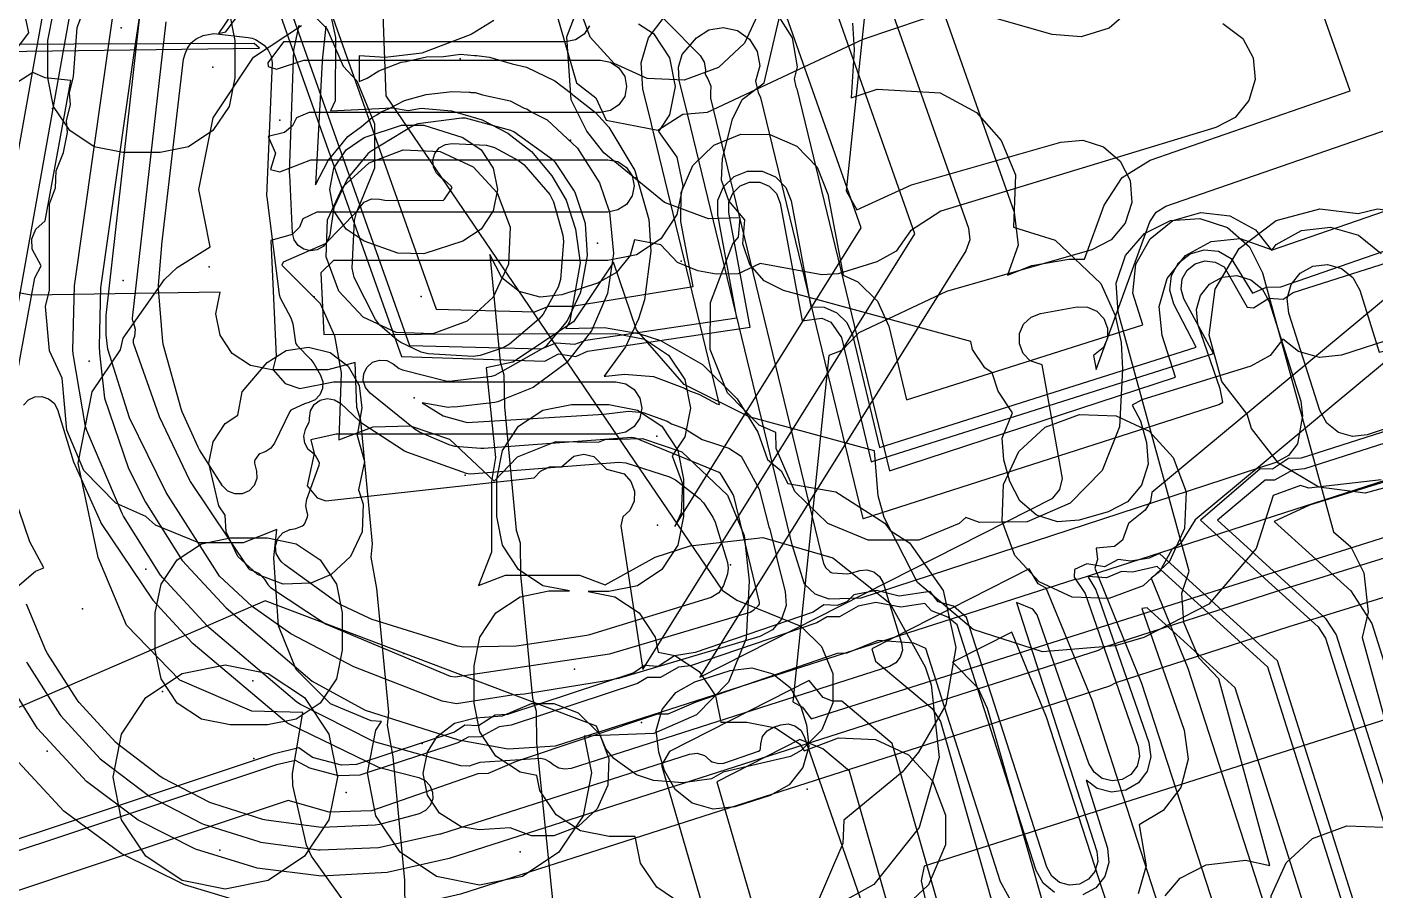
# Model space of a CAD drawing. Header units: metres. Extents: x 3158 to 3711, y 9867 to 11440.
# Drawn here: x 3264.88 to 3300.95, y 10151.69 to 10174.77 of the extents above; entities that cross this region are included whole.
import ezdxf

# ---------------------------------------------------------------- set-up
doc = ezdxf.new("R2010")
doc.units = ezdxf.units.M
for name, color, linetype in [('AI_GREENING_EXCLUSIONS', 1, 'Continuous'), ('AI_GREENING_LAWN', 82, 'Continuous'), ('AI_GREENING_REJECTED', 6, 'Continuous')]:
    doc.layers.add(name, color=color, linetype=linetype)

msp = doc.modelspace()

# ---------------------------------------------------------------- linework, layer by layer
at = {"layer": 'AI_GREENING_EXCLUSIONS'}
for points in [[(3302.991, 10160.077), (3298.639, 10158.735), (3294.008, 10157.238), (3293.84, 10157.145), (3276.48, 10151.582), (3274.729, 10151.181), (3272.797, 10151.068), (3270.903, 10151.29), (3269.089, 10151.831), (3267.396, 10152.673), (3265.864, 10153.8), (3264.315, 10155.478), (3263.287, 10157.147), (3262.616, 10158.82), (3262.23, 10160.571), (3262.129, 10162.034), (3262.295, 10163.994), (3267.082, 10190.755), (3267.713, 10195.067), (3268.015, 10196.834), (3268.123, 10197.539), (3268.373, 10200.876), (3269.659, 10229.756)], [(3302.687, 10161.029), (3298.334, 10159.688), (3293.703, 10158.191), (3293.535, 10158.098), (3276.175, 10152.535), (3274.51, 10152.157), (3272.755, 10152.067), (3271.035, 10152.281), (3269.39, 10152.784), (3267.855, 10153.561), (3266.469, 10154.596), (3265.159, 10156.016), (3264.209, 10157.532), (3263.59, 10159.05), (3263.228, 10160.639), (3263.127, 10162.103), (3263.28, 10163.818), (3268.069, 10190.595), (3268.703, 10194.923), (3269.008, 10196.71), (3269.115, 10197.41), (3269.372, 10200.823), (3270.657, 10229.693)], [(3273.472, 10200.401), (3274.479, 10172.929), (3283.477, 10159.708), (3283.866, 10159.446), (3285.581, 10158.752), (3286.135, 10158.202), (3286.436, 10157.482), (3286.439, 10156.702), (3286.143, 10155.98), (3285.594, 10155.426), (3285.308, 10155.266), (3283.508, 10154.848), (3283.195, 10154.665), (3282.421, 10154.56), (3281.643, 10154.625), (3281.183, 10154.774), (3280.579, 10155.208), (3280.367, 10155.471), (3280.113, 10156.079), (3271.252, 10159.428), (3246.652, 10148.795)], [(3273.472, 10200.401), (3274.479, 10172.929), (3283.477, 10159.708), (3283.866, 10159.446), (3285.581, 10158.752), (3286.135, 10158.202), (3286.436, 10157.482), (3286.439, 10156.702), (3286.143, 10155.98), (3285.594, 10155.426), (3285.308, 10155.266), (3283.508, 10154.848), (3283.195, 10154.665), (3282.421, 10154.56), (3281.643, 10154.625), (3281.183, 10154.774), (3280.579, 10155.208), (3280.367, 10155.471), (3280.113, 10156.079), (3271.252, 10159.428), (3246.652, 10148.795)], [(3271.1, 10197.152), (3270.797, 10194.676), (3270.044, 10190.274), (3268.465, 10179.173), (3268.31, 10177.897), (3267.748, 10174.138), (3266.846, 10167.794), (3266.809, 10166.234), (3266.816, 10166.046), (3266.95, 10164.843), (3267.592, 10162.968), (3268.048, 10162.066), (3269.033, 10160.506), (3270.206, 10159.235), (3272.505, 10157.279), (3273.93, 10156.5), (3276.424, 10155.708), (3277.748, 10155.469), (3279.015, 10155.545), (3292.924, 10160.002), (3293.03, 10160.014), (3302.077, 10162.934)], [(3269.328, 10181.667), (3274.896, 10165.957), (3278.731, 10165.835), (3279.098, 10166.034), (3279.564, 10165.959), (3279.876, 10166.101), (3284.224, 10166.748), (3283.653, 10169.809), (3283.657, 10170.082), (3283.764, 10170.333), (3283.96, 10170.524), (3284.213, 10170.625), (3284.486, 10170.622), (3284.737, 10170.514), (3284.928, 10170.319), (3285.03, 10170.065), (3285.617, 10166.912), (3286.144, 10166.986), (3286.381, 10166.883), (3286.67, 10166.467), (3287.468, 10163.146), (3296.626, 10166.04), (3295.832, 10167.5), (3295.757, 10167.763), (3295.787, 10168.034), (3295.92, 10168.273), (3296.133, 10168.443), (3296.396, 10168.519), (3296.667, 10168.488), (3296.906, 10168.356), (3297.522, 10167.278), (3297.691, 10167.263), (3298.102, 10167.522), (3298.488, 10167.493), (3298.757, 10167.669), (3302.657, 10168.913)], [(3269.637, 10181.691), (3275.11, 10166.251), (3278.642, 10166.162), (3279.039, 10166.328), (3279.534, 10166.291), (3279.831, 10166.397), (3283.872, 10166.999), (3283.358, 10169.754), (3283.363, 10170.144), (3283.517, 10170.502), (3283.796, 10170.775), (3284.158, 10170.92), (3284.548, 10170.915), (3284.907, 10170.762), (3285.18, 10170.482), (3285.325, 10170.12), (3285.852, 10167.292), (3286.21, 10167.278), (3286.548, 10167.132), (3286.811, 10166.873), (3286.961, 10166.537), (3287.684, 10163.529), (3296.162, 10166.208), (3295.566, 10167.363), (3295.458, 10167.738), (3295.502, 10168.125), (3295.69, 10168.467), (3295.996, 10168.71), (3296.371, 10168.818), (3296.758, 10168.774), (3297.1, 10168.585), (3297.666, 10167.655), (3298.043, 10167.816), (3298.429, 10167.82), (3302.291, 10169.163)], [(3270.669, 10181.773), (3275.824, 10167.23), (3278.46, 10167.153), (3278.841, 10167.308), (3279.466, 10167.308), (3282.699, 10167.835), (3282.375, 10169.57), (3282.385, 10170.351), (3282.692, 10171.068), (3283.251, 10171.613), (3283.975, 10171.903), (3284.755, 10171.894), (3285.473, 10171.586), (3286.018, 10171.028), (3286.308, 10170.303), (3286.712, 10168.132), (3287.108, 10167.961), (3287.632, 10167.443), (3287.934, 10166.77), (3288.406, 10164.806), (3294.729, 10166.804), (3294.461, 10167.654), (3294.549, 10168.429), (3294.927, 10169.112), (3295.537, 10169.599), (3296.287, 10169.814), (3297.062, 10169.727), (3297.745, 10169.349), (3298.178, 10168.806), (3301.975, 10170.112)], [(3287.703, 10179.092), (3286.794, 10170.395), (3287.078, 10169.886), (3288.542, 10170.552), (3292.54, 10171.695), (3293.124, 10171.743), (3293.681, 10171.564), (3294.127, 10171.186), (3294.395, 10170.665), (3294.443, 10170.082), (3294.264, 10169.525), (3293.885, 10169.078), (3293.365, 10168.811), (3289.483, 10167.701), (3287.135, 10166.598), (3286.675, 10166.118), (3286.334, 10165.988), (3285.367, 10156.727), (3285.626, 10156.579), (3285.863, 10156.272), (3302.36, 10161.498)], [(3272.483, 10177.535), (3273.128, 10174.496), (3273.12, 10172.801), (3272.997, 10172.533), (3274.66, 10172.611), (3275.079, 10172.536), (3275.425, 10172.598), (3276.237, 10172.528), (3277.058, 10172.292), (3277.747, 10171.934), (3278.374, 10171.445), (3278.924, 10170.796), (3279.305, 10170.14), (3279.551, 10169.367), (3279.681, 10168.462), (3279.405, 10166.903), (3279.296, 10166.706), (3280.332, 10166.736), (3281.244, 10166.574), (3281.825, 10166.387), (3282.954, 10165.746), (3283.883, 10164.829), (3284.433, 10163.94), (3284.689, 10163.206), (3285.059, 10162.902), (3285.238, 10162.565), (3286.516, 10162.342), (3287.834, 10161.505), (3287.972, 10161.309), (3288.49, 10160.98), (3289.387, 10159.702), (3289.727, 10158.179), (3289.458, 10156.642), (3288.732, 10155.378), (3288.297, 10154.844), (3286.736, 10153.561), (3286.707, 10152.941), (3285.963, 10151.217)], [(3278.959, 10175.435), (3279.581, 10173.282), (3280.098, 10172.883), (3280.374, 10172.278), (3281.755, 10172.018), (3282.425, 10172.445), (3283.088, 10172.494), (3287.251, 10174.447), (3295.188, 10177.128)], [(3288.663, 10177.282), (3291.293, 10169.824), (3291.395, 10168.94), (3291.116, 10168.136), (3291.766, 10168.391), (3292.75, 10168.568), (3293.175, 10168.56), (3293.702, 10170.005), (3294.179, 10170.746), (3294.927, 10171.21), (3300.28, 10173.064), (3298.886, 10177.019)], [(3264.48, 10174.025), (3264.924, 10174.617), (3264.496, 10176.633)], [(3287.437, 10176.849), (3290.067, 10169.392), (3290.103, 10169.082), (3290.001, 10168.788), (3282.876, 10157.382), (3292.325, 10162.175), (3292.514, 10162.406), (3292.585, 10162.696), (3292.039, 10165.737), (3291.719, 10165.848), (3291.53, 10166.044), (3291.43, 10166.299), (3291.435, 10166.572), (3291.544, 10166.822), (3291.741, 10167.011), (3291.995, 10167.111), (3292.98, 10167.288), (3293.253, 10167.283), (3293.503, 10167.174), (3293.692, 10166.977), (3293.792, 10166.723), (3293.787, 10166.45), (3293.678, 10166.199), (3293.417, 10165.985), (3293.484, 10165.61), (3294.924, 10169.56), (3295.09, 10169.819), (3295.352, 10169.982), (3301.308, 10172.045)], [(3279.932, 10174.806), (3279.781, 10174.579), (3279.554, 10174.428), (3279.286, 10174.374), (3271.738, 10174.374), (3271.323, 10173.813), (3271.33, 10173.716), (3271.556, 10173.641), (3272.287, 10173.885), (3280.222, 10173.885), (3280.49, 10173.832), (3280.717, 10173.68), (3280.869, 10173.453), (3280.922, 10173.185), (3280.869, 10172.917), (3280.717, 10172.69), (3280.49, 10172.538), (3280.222, 10172.485), (3272.425, 10172.485), (3272.088, 10172.346), (3271.978, 10172.129), (3271.77, 10171.951), (3271.326, 10171.844), (3271.53, 10171.403), (3271.391, 10170.958), (3271.644, 10170.899), (3272.471, 10171.225), (3280.421, 10171.225), (3280.689, 10171.172), (3280.916, 10171.02), (3281.068, 10170.793), (3281.121, 10170.525), (3281.068, 10170.257), (3280.916, 10170.03), (3280.689, 10169.879), (3280.421, 10169.825), (3272.634, 10169.825), (3272.262, 10169.642), (3272.166, 10169.418), (3271.971, 10169.227), (3271.398, 10169.065), (3271.544, 10165.971), (3271.451, 10165.615), (3271.786, 10165.24), (3272.181, 10165.104), (3273.077, 10165.28), (3280.631, 10165.28), (3280.898, 10165.226), (3281.126, 10165.075), (3281.277, 10164.847), (3281.331, 10164.58), (3281.277, 10164.312), (3281.126, 10164.085), (3280.898, 10163.933), (3280.631, 10163.88), (3273.151, 10163.88), (3272.474, 10163.735), (3272.565, 10163.368), (3272.374, 10162.498), (3272.639, 10162.18), (3272.874, 10162.1), (3278.447, 10162.718), (3278.613, 10162.897), (3278.862, 10163.01), (3279.182, 10163.013), (3279.509, 10163.298), (3279.778, 10163.346), (3280.045, 10163.287), (3280.387, 10162.945), (3280.854, 10162.82), (3281.038, 10162.618), (3281.131, 10162.362), (3281.119, 10162.089), (3281.003, 10161.841), (3280.821, 10161.674), (3280.768, 10161.433), (3281.356, 10157.591), (3288.635, 10169.244), (3286.117, 10176.383)], [(3270.995, 10176.073), (3270, 10174.601), (3270.197, 10174.646), (3270.823, 10175.491)], [(3281.243, 10174.862), (3281.637, 10174.599), (3282.07, 10173.95), (3282.222, 10173.185), (3282.07, 10172.42), (3281.776, 10171.979), (3282.269, 10171.291), (3282.421, 10170.525), (3282.269, 10169.76), (3281.835, 10169.111), (3281.186, 10168.677), (3280.421, 10168.525), (3273.077, 10168.525), (3272.74, 10168.196), (3272.818, 10166.552), (3280.631, 10166.58), (3281.396, 10166.427), (3282.045, 10165.994), (3282.478, 10165.345), (3282.631, 10164.58), (3282.478, 10163.814), (3282.138, 10163.305), (3282.416, 10162.559), (3282.382, 10161.779), (3282.211, 10161.413), (3287.201, 10169.402), (3284.891, 10175.951)], [(3272.091, 10175.542), (3272.901, 10174.731), (3273.337, 10173.725), (3273.707, 10173.336), (3274.174, 10172.183), (3274.174, 10170.995), (3273.707, 10169.842), (3272.858, 10168.974), (3271.731, 10168.488), (3271.695, 10168.403), (3272.719, 10167.374), (3273.104, 10166.518), (3273.287, 10165.528), (3273.221, 10163.732), (3274.14, 10164.078), (3275.134, 10164.104), (3276.184, 10163.752), (3277.376, 10162.624), (3278, 10163.28), (3279.029, 10163.688), (3280.167, 10163.669), (3280.349, 10163.737), (3281.344, 10163.764), (3282.394, 10163.412), (3283.618, 10162.253), (3284.064, 10161.178), (3284.197, 10159.961), (3284.12, 10158.416), (3283.65, 10157.251), (3282.795, 10156.374), (3281.645, 10155.876), (3279.788, 10155.81), (3279.984, 10154.824), (3279.756, 10153.676), (3279.105, 10152.703), (3278.132, 10152.052), (3276.984, 10151.824), (3275.836, 10152.052), (3274.863, 10152.703), (3274.212, 10153.676), (3273.984, 10154.824), (3274.212, 10155.972), (3274.364, 10156.2), (3274.084, 10156.216), (3273.001, 10156.67), (3272.079, 10157.592), (3271.609, 10158.757), (3271.481, 10160.575), (3271.559, 10161.336), (3270.664, 10160.98), (3269.477, 10160.98), (3268.312, 10161.45), (3268.058, 10161.682), (3267.255, 10162.035), (3266.4, 10162.912), (3265.947, 10163.995), (3265.82, 10165.382), (3265.476, 10166.111), (3265.37, 10167.296), (3265.481, 10167.732), (3265.481, 10170.041), (3265.64, 10170.471), (3265.654, 10170.93), (3265.856, 10171.415), (3265.856, 10171.415), (3265.958, 10171.956), (3265.932, 10172.264), (3266.042, 10172.701), (3266.016, 10173.009), (3266.126, 10173.446), (3266.224, 10174.761), (3266.548, 10175.642)], [(3286.969, 10174.877), (3287.009, 10174.161), (3286.931, 10172.878), (3287.626, 10173.111), (3289.308, 10173.01), (3290.283, 10172.485), (3290.944, 10171.742), (3291.325, 10170.823), (3291.276, 10169.423), (3292.384, 10169.072), (3293.608, 10167.914), (3293.993, 10167.058), (3294.149, 10166.338), (3294.188, 10165.622), (3294.11, 10164.077), (3293.641, 10162.912), (3292.785, 10162.035), (3291.635, 10161.536), (3290.366, 10161.52), (3289.998, 10161.656), (3289.819, 10161.499), (3288.736, 10161.046), (3287.385, 10161.046), (3286.301, 10161.499), (3285.424, 10162.354), (3284.926, 10163.505), (3284.91, 10163.927), (3284.47, 10164.126), (3283.621, 10164.993), (3283.154, 10166.147), (3283.168, 10167.404), (3283.76, 10168.977), (3283.916, 10169.151), (3283.916, 10169.151), (3283.96, 10169.667), (3283.11, 10169.644), (3281.933, 10170.084), (3280.313, 10171.408), (3279.855, 10171.984), (3279.438, 10172.825), (3279.319, 10174.506), (3279.713, 10175.541)], [(3301.537, 10166.475), (3300.045, 10165.998), (3299.464, 10165.931), (3298.901, 10166.093), (3298.481, 10166.427), (3298.137, 10165.989), (3297.627, 10165.702), (3294.704, 10164.798), (3294.45, 10164.663), (3294.667, 10164.239), (3294.832, 10163.662), (3294.88, 10163.079), (3294.701, 10162.522), (3294.323, 10162.075), (3293.802, 10161.808), (3293.032, 10161.588), (3292.449, 10161.54), (3291.892, 10161.719), (3291.445, 10162.097), (3291.178, 10162.618), (3291.013, 10163.195), (3290.965, 10163.778), (3291.248, 10164.458), (3290.858, 10165.03), (3290.704, 10165.524), (3290.704, 10165.524), (3290.502, 10165.659), (3290.177, 10166.145), (3290.134, 10166.362), (3285.12, 10167.726), (3284.598, 10167.985), (3284.215, 10168.425), (3284.027, 10168.977), (3284.08, 10169.617), (3283.653, 10170.123), (3283.458, 10170.675), (3283.489, 10171.26), (3283.757, 10172.31), (3284.009, 10172.838), (3284.597, 10173.283), (3285.148, 10175.624)], [(3294.425, 10175.249), (3293.829, 10174.745), (3293.086, 10174.508), (3292.308, 10174.574), (3288.466, 10175.68)], [(3284.931, 10175.14), (3285.348, 10174.48), (3285.48, 10173.711), (3285.407, 10173.388), (3285.446, 10173.177), (3285.472, 10173.121), (3287.954, 10162.907), (3295.608, 10165.405), (3295.254, 10166.525), (3295.168, 10167.3), (3295.386, 10168.05), (3295.874, 10168.659), (3296.558, 10169.035), (3297.333, 10169.121), (3298.189, 10168.818), (3298.296, 10168.952), (3298.978, 10169.331), (3299.754, 10169.419), (3300.504, 10169.204), (3301.114, 10168.719)], [(3273.441, 10151.269), (3272.489, 10152.6), (3272.357, 10152.891), (3271.987, 10154.485), (3271.977, 10154.805), (3272.258, 10156.443), (3270.892, 10156.472), (3268.967, 10157.308), (3267.536, 10158.778), (3266.78, 10160.584), (3266.243, 10163.105), (3266.624, 10165.019), (3267.375, 10166.142), (3267.448, 10166.454), (3268.559, 10168.02), (3268.894, 10168.338), (3269.782, 10168.894), (3269.477, 10170.428), (3269.858, 10172.341), (3270.941, 10173.964), (3272.218, 10174.817)], [(3272.869, 10174.795), (3272.773, 10173.88), (3272.779, 10173.853), (3272.597, 10170.55), (3272.933, 10171.199), (3273.32, 10171.665), (3273.341, 10171.694), (3273.35, 10171.702), (3273.465, 10171.841), (3273.83, 10172.115), (3274.112, 10172.357), (3274.242, 10172.425), (3274.352, 10172.508), (3274.566, 10172.593), (3274.981, 10172.807), (3275.559, 10172.967), (3276.253, 10173.049), (3276.708, 10173.027), (3276.736, 10173.029), (3276.758, 10173.024), (3276.873, 10173.018), (3277.063, 10172.958), (3277.807, 10172.797), (3278.182, 10172.603), (3278.253, 10172.581), (3278.37, 10172.506), (3278.795, 10172.286), (3279.611, 10171.534), (3280.193, 10170.608), (3280.464, 10169.82), (3280.571, 10168.715), (3280.412, 10167.646), (3279.982, 10166.646), (3279.31, 10165.792), (3278.425, 10165.133), (3277.618, 10164.815), (3277.474, 10164.747), (3277.435, 10164.743), (3277.397, 10164.728), (3276.315, 10164.606), (3276.284, 10164.611), (3276.144, 10164.594), (3275.455, 10164.718), (3276.015, 10164.373), (3276.657, 10164.2), (3280.314, 10164.417), (3280.971, 10164.497), (3281.36, 10164.464), (3282.003, 10164.232), (3282.125, 10164.163), (3282.474, 10164.031), (3282.946, 10163.745), (3283.659, 10163.507), (3283.987, 10163.296), (3284.468, 10162.412), (3284.726, 10161.406), (3284.75, 10161.345), (3284.932, 10160.623), (3284.935, 10160.587), (3285.167, 10159.68), (3285.19, 10159.3), (3285.069, 10158.939), (3284.822, 10158.65), (3284.485, 10158.474), (3280.707, 10157.346), (3280.514, 10157.316), (3280.433, 10157.292), (3278.189, 10156.93), (3277.854, 10156.904), (3276.368, 10156.674), (3275.984, 10156.742), (3273.626, 10157.665), (3271.936, 10158.544), (3270.899, 10159.279), (3270.03, 10160.085), (3268.603, 10162.327), (3267.616, 10164.323), (3267.04, 10166.156), (3266.998, 10166.544), (3266.993, 10167.059), (3267.888, 10174.981)], [(3277.37, 10174.949), (3276.793, 10174.594), (3276.767, 10174.584), (3276.738, 10174.563), (3275.443, 10174.076), (3274.46, 10173.956), (3273.768, 10174.001), (3273.765, 10173.317), (3273.979, 10173.408), (3274.292, 10173.598), (3274.892, 10173.83), (3275.02, 10173.848), (3275.046, 10173.859), (3275.563, 10173.971), (3276.018, 10173.985), (3276.477, 10174.048), (3276.851, 10174.011), (3276.916, 10174.013), (3276.979, 10173.998), (3277.25, 10173.97), (3277.862, 10173.789), (3278.239, 10173.699), (3279.003, 10173.334), (3279.444, 10172.991), (3279.485, 10172.963), (3279.516, 10172.934), (3280.09, 10172.488), (3280.441, 10172.092), (3281.139, 10170.933), (3281.514, 10169.626), (3281.569, 10168.78), (3281.397, 10167.473), (3281.239, 10166.972), (3280.888, 10166.222), (3280.317, 10165.437), (3280.363, 10165.437), (3280.862, 10165.492), (3281.639, 10165.424), (3282.47, 10165.117), (3282.561, 10165.063), (3282.874, 10164.948), (3283.332, 10164.694), (3283.407, 10164.678), (3281.585, 10172.176), (3281.585, 10172.182), (3281.357, 10173.118), (3281.312, 10173.812), (3281.509, 10174.48), (3281.922, 10175.04)], [(3296.875, 10174.864), (3297.408, 10174.468), (3297.684, 10173.952), (3297.742, 10173.37), (3297.572, 10172.81), (3297.201, 10172.357), (3296.685, 10172.081), (3289.33, 10169.847), (3288.519, 10169.318), (3288.13, 10168.779), (3287.618, 10168.496), (3286.582, 10168.175), (3286.146, 10168.148), (3284.494, 10168.451), (3283.904, 10168.169), (3283.319, 10168.163), (3282.828, 10168.255), (3282.285, 10168.473), (3281.838, 10168.95), (3281.13, 10169.083), (3281.012, 10168.665), (3280.649, 10168.206), (3280.138, 10167.92), (3279.187, 10167.612), (3278.606, 10167.544), (3278.042, 10167.703), (3277.583, 10168.066), (3277.262, 10168.685), (3277.537, 10165.815), (3277.64, 10165.472), (3277.652, 10164.619), (3277.968, 10161.318), (3278.071, 10160.975), (3278.083, 10160.121), (3278.399, 10156.821), (3278.502, 10156.478), (3278.513, 10155.624), (3278.957, 10151.251)], [(3264.175, 10174.115), (3271.098, 10174.204), (3270.957, 10174.328), (3263.701, 10174.306)], [(3264.401, 10164.324), (3265.088, 10168.062), (3265.259, 10168.387), (3265.015, 10168.835), (3265.011, 10169.108), (3265.112, 10169.362), (3265.368, 10169.586), (3266.052, 10173.338), (3265.368, 10173.41), (3265.03, 10173.556), (3264.602, 10173.278)], [(3303.849, 10169.688), (3294.977, 10162.324), (3294.936, 10162.084), (3294.791, 10161.852), (3294.346, 10161.494), (3294.188, 10161.048), (3293.973, 10160.88), (3293.488, 10160.833), (3293.523, 10160.528), (3293.446, 10160.296), (3294.7, 10157.222), (3296.764, 10150.856)], [(3295.33, 10151.533), (3295.732, 10152.007), (3296.427, 10152.363), (3297.476, 10152.488), (3298.128, 10152.345), (3296.762, 10157.337), (3296.231, 10157.902), (3295.828, 10158.851), (3295.773, 10159.63), (3295.971, 10160.224), (3294.077, 10167.143), (3294.021, 10167.922), (3294.268, 10168.662), (3294.779, 10169.251), (3295.477, 10169.6), (3296.256, 10169.656), (3296.996, 10169.409), (3297.586, 10168.898), (3297.935, 10168.2), (3299.83, 10161.276), (3300.3, 10160.869), (3300.649, 10160.171), (3300.763, 10159.12), (3300.605, 10158.446), (3301.965, 10153.479)], [(3304.679, 10168.688), (3296.136, 10161.597), (3295.737, 10160.96), (3295.51, 10160.798), (3295.175, 10160.202), (3294.958, 10160.032), (3295.937, 10157.623), (3298.001, 10151.256)], [(3301.112, 10162.664), (3299.174, 10162.443), (3298.95, 10162.508), (3298.218, 10162.245), (3297.761, 10160.822), (3296.499, 10159.334), (3294.764, 10158.442), (3293.994, 10158.222), (3292.049, 10158.063), (3290.192, 10158.659), (3288.704, 10159.921), (3287.812, 10161.656), (3287.648, 10162.233), (3287.549, 10163.438), (3284.201, 10164.349), (3282.461, 10165.214), (3281.182, 10166.678), (3280.568, 10168.486), (3279.504, 10166.892), (3277.881, 10165.809), (3277.162, 10165.661), (3277.409, 10163.26), (3277.303, 10162.622), (3277.303, 10160.73), (3276.961, 10159.837), (3277.684, 10160.114), (3279.663, 10160.114), (3280.345, 10159.854), (3281.682, 10160.595), (3282.625, 10160.898), (3284.562, 10161.119), (3286.439, 10160.581), (3287.966, 10159.367), (3288.912, 10157.661), (3289.067, 10157.177), (3289.288, 10155.24), (3288.751, 10153.365), (3287.536, 10151.836), (3285.831, 10150.891)], [(3274.998, 10151.102), (3274.987, 10151.956), (3274.671, 10155.256), (3274.52, 10156.097), (3274.556, 10156.453), (3274.24, 10159.753), (3274.089, 10160.594), (3274.125, 10160.95), (3273.809, 10164.251), (3273.706, 10164.593), (3273.661, 10165.797), (3272.928, 10165.605), (3271.431, 10165.605), (3270.857, 10165.72), (3270.37, 10166.045), (3270.045, 10166.531), (3269.931, 10167.105), (3270.045, 10167.679), (3264.988, 10167.604), (3264.412, 10167.709)], [(3282.375, 10151.332), (3281.726, 10151.766), (3281.292, 10152.415), (3281.292, 10152.415), (3281.152, 10153.12), (3280.45, 10153.12), (3279.685, 10153.272), (3279.036, 10153.706), (3278.602, 10154.355), (3278.523, 10154.753), (3278.075, 10154.842), (3277.426, 10155.276), (3276.992, 10155.925), (3276.84, 10156.69), (3276.84, 10157.69), (3276.992, 10158.455), (3277.426, 10159.104), (3278.075, 10159.538), (3278.84, 10159.69), (3279.393, 10159.69), (3278.679, 10159.832), (3278.03, 10160.266), (3277.597, 10160.914), (3277.445, 10161.68), (3277.445, 10162.68), (3277.597, 10163.445), (3278.03, 10164.094), (3278.679, 10164.528), (3279.445, 10164.68), (3280.445, 10164.68), (3281.21, 10164.528), (3281.859, 10164.094), (3282.292, 10163.445), (3282.445, 10162.68), (3282.445, 10161.68), (3282.292, 10160.914), (3281.859, 10160.266), (3281.21, 10159.832), (3280.445, 10159.68), (3279.891, 10159.68), (3280.605, 10159.538), (3281.254, 10159.104), (3281.688, 10158.455), (3281.767, 10158.057), (3282.215, 10157.968), (3282.864, 10157.534), (3283.298, 10156.885), (3283.438, 10156.18), (3284.14, 10156.18), (3284.905, 10156.028), (3285.554, 10155.594), (3285.673, 10155.416), (3286.594, 10155.76), (3287.58, 10155.721), (3288.462, 10155.312), (3289.109, 10154.613), (3289.45, 10153.696), (3289.45, 10152.904), (3289.002, 10151.828), (3288.303, 10151.181)], [(3302.624, 10164.408), (3298.968, 10163.243), (3298.632, 10163.231), (3298.199, 10162.95), (3297.869, 10162.956), (3296.278, 10161.588), (3299.42, 10158.731), (3299.617, 10158.425), (3302.311, 10149.91)], [(3302.715, 10164.122), (3299.06, 10162.957), (3298.739, 10162.921), (3298.259, 10162.656), (3298.003, 10162.652), (3296.733, 10161.58), (3299.622, 10158.953), (3299.903, 10158.515), (3302.597, 10150)], [(3263.92, 10159.216), (3265.106, 10160.217), (3265.332, 10160.307), (3264.957, 10161.007), (3264.101, 10163.491)], [(3303.019, 10163.17), (3299.189, 10161.985), (3298.251, 10161.551), (3300.295, 10159.693), (3300.856, 10158.817), (3303.551, 10150.302)], [(3300.977, 10149.488), (3298.339, 10157.822), (3295.183, 10160.692), (3294.901, 10160.565), (3294.409, 10160.491), (3294.07, 10160.536), (3293.703, 10160.337), (3293.237, 10160.412), (3292.907, 10160.267), (3292.896, 10160.056), (3293.187, 10159.619), (3294.61, 10155.538), (3294.648, 10155.268), (3294.58, 10155.003), (3294.415, 10154.785), (3294.18, 10154.647), (3293.909, 10154.609), (3293.645, 10154.677), (3293.427, 10154.842), (3293.288, 10155.077), (3291.903, 10159.051), (3291.787, 10159.201), (3291.357, 10159.38), (3293.498, 10152.725), (3293.528, 10152.454), (3293.451, 10152.192), (3293.28, 10151.979), (3293.04, 10151.848), (3292.769, 10151.818), (3292.507, 10151.895), (3292.294, 10152.066), (3292.163, 10152.306), (3290.012, 10158.983), (3289.665, 10159.283), (3289.257, 10159.403), (3289.044, 10159.676), (3288.211, 10159.553), (3287.603, 10159.701), (3287.003, 10159.59), (3286.811, 10159.403), (3286.558, 10159.298), (3286.195, 10159.317), (3285.916, 10159.125), (3282.753, 10158.046), (3282.206, 10157.959), (3281.766, 10157.672), (3281.397, 10157.694), (3281.116, 10157.504), (3277.736, 10156.385), (3277.401, 10156.369), (3276.962, 10156.082), (3276.593, 10156.104), (3276.312, 10155.914), (3273.69, 10155.046), (3273.292, 10155.034), (3272.52, 10155.237), (3272.148, 10155.498), (3271.463, 10155.326), (3258.573, 10151.04)], [(3314.985, 10160.623), (3288.883, 10152.328), (3288.805, 10151.938), (3288.917, 10151.402)], [(3300.691, 10149.397), (3298.077, 10157.655), (3295.117, 10160.346), (3294.453, 10160.195), (3294.159, 10160.209), (3293.762, 10160.043), (3293.258, 10160.077), (3293.471, 10159.718), (3294.894, 10155.637), (3294.948, 10155.251), (3294.85, 10154.873), (3294.615, 10154.561), (3294.279, 10154.363), (3293.892, 10154.309), (3293.514, 10154.407), (3293.213, 10154.634), (3293.785, 10152.815), (3293.827, 10152.427), (3293.717, 10152.053), (3293.473, 10151.749), (3293.13, 10151.562)], [(3295.432, 10150.424), (3293.376, 10156.766), (3292.15, 10159.767), (3291.932, 10159.878), (3291.691, 10160.283), (3287.48, 10158.147), (3287.576, 10157.815), (3289.093, 10156.544), (3289.316, 10156.2), (3291.049, 10150.14)], [(3292.368, 10151.629), (3292.064, 10151.874), (3291.877, 10152.216), (3289.763, 10158.788), (3289.515, 10158.994), (3289.081, 10159.16), (3288.902, 10159.352), (3288.254, 10159.256), (3287.59, 10159.379), (3287.112, 10159.283), (3286.618, 10159.003), (3286.287, 10159), (3286.013, 10158.841), (3282.634, 10157.69), (3282.313, 10157.65), (3281.825, 10157.378), (3281.483, 10157.374), (3281.21, 10157.219), (3277.83, 10156.1), (3277.509, 10156.061), (3277.021, 10155.788), (3276.679, 10155.784), (3276.406, 10155.629), (3273.784, 10154.762), (3273.216, 10154.744), (3272.444, 10154.947), (3272.061, 10155.154), (3271.557, 10155.04), (3258.723, 10150.774)], [(3299.737, 10149.095), (3297.205, 10157.096), (3294.845, 10159.242), (3294.703, 10159.221), (3295.838, 10155.966), (3295.946, 10155.193), (3295.75, 10154.438), (3295.28, 10153.815), (3294.638, 10153.437), (3294.823, 10152.339), (3294.604, 10151.59)], [(3294.195, 10150.023), (3292.155, 10156.319), (3291.226, 10158.59), (3289.637, 10157.784), (3290.32, 10157.097), (3290.566, 10156.557), (3292.299, 10150.497)], [(3291.297, 10151.232), (3290.923, 10151.916), (3288.925, 10158.152), (3288.609, 10158.297), (3287.651, 10158.365), (3286.815, 10158.023), (3286.551, 10158.019), (3282.77, 10156.719), (3282.023, 10156.397), (3281.743, 10156.393), (3277.966, 10155.129), (3277.219, 10154.808), (3276.939, 10154.804), (3274.098, 10153.812), (3272.962, 10153.777), (3271.868, 10154.09), (3259.208, 10149.871)], [(3289.703, 10149.755), (3288.029, 10155.609), (3286.677, 10156.742), (3286.432, 10156.739), (3286.179, 10156.84), (3285.801, 10157.296), (3282.064, 10155.4), (3281.85, 10155.031), (3286.615, 10138.665)], [(3288.453, 10149.398), (3286.888, 10154.868), (3286.169, 10155.471), (3285.558, 10155.715), (3283.334, 10154.587), (3287.503, 10140.265)]]:
    msp.add_lwpolyline(points, dxfattribs=at)
for points in [[(3282.653, 10178.234), (3283.535, 10177.825), (3284.182, 10177.126), (3284.523, 10176.209), (3284.484, 10175.223), (3284.075, 10174.341), (3283.376, 10173.694), (3282.459, 10173.353), (3281.473, 10173.392), (3280.591, 10173.801), (3279.944, 10174.5), (3279.603, 10175.417), (3279.642, 10176.403), (3280.051, 10177.285), (3280.75, 10177.932), (3281.667, 10178.273), (3282.653, 10178.234)], [(3269.203, 10176.263), (3269.852, 10175.829), (3270.286, 10175.18), (3270.438, 10174.415), (3270.438, 10173.415), (3270.286, 10172.65), (3269.852, 10172.001), (3269.203, 10171.567), (3268.438, 10171.415), (3267.438, 10171.415), (3266.673, 10171.567), (3266.024, 10172.001), (3265.59, 10172.65), (3265.438, 10173.415), (3265.438, 10174.415), (3265.59, 10175.18), (3266.024, 10175.829), (3266.673, 10176.263), (3267.438, 10176.415), (3268.438, 10176.415), (3269.203, 10176.263)], [(3283.122, 10174.695), (3283.506, 10174.762), (3283.887, 10174.676), (3284.206, 10174.451), (3284.414, 10174.121), (3284.481, 10173.737), (3284.373, 10173.325), (3284.439, 10173.017), (3284.5, 10172.885), (3287.241, 10161.627), (3287.261, 10161.628), (3296.765, 10164.678), (3296.869, 10164.737), (3296.806, 10165.099), (3296.208, 10166.826), (3296.165, 10167.214), (3296.273, 10167.589), (3296.517, 10167.893), (3296.859, 10168.081), (3297.247, 10168.124), (3297.622, 10168.015), (3297.926, 10167.772), (3298.114, 10167.43), (3298.958, 10164.764), (3299.001, 10164.376), (3298.872, 10163.623), (3298.63, 10163.316), (3298.29, 10163.125), (3287.184, 10159.499), (3286.337, 10159.473), (3285.97, 10159.607), (3285.683, 10159.871), (3285.349, 10160.923), (3285.294, 10161.149), (3285.294, 10161.149), (3282.557, 10172.413), (3282.557, 10172.413), (3282.328, 10173.354), (3282.306, 10173.701), (3282.404, 10174.035), (3282.792, 10174.487), (3283.122, 10174.695)], [(3277.029, 10171.489), (3277.354, 10171.002), (3277.468, 10170.428), (3277.354, 10169.854), (3277.029, 10169.367), (3276.542, 10169.042), (3275.491, 10168.704), (3274.8, 10168.723), (3273.903, 10169.042), (3273.416, 10169.367), (3273.091, 10169.854), (3272.977, 10170.428), (3273.091, 10171.002), (3273.416, 10171.489), (3273.903, 10171.814), (3274.897, 10172.144), (3275.491, 10172.144), (3276.542, 10171.814), (3277.029, 10171.489)], [(3275.932, 10171.445), (3276.814, 10171.036), (3277.461, 10170.337), (3277.802, 10169.42), (3277.763, 10168.434), (3277.354, 10167.552), (3276.655, 10166.905), (3275.738, 10166.564), (3274.752, 10166.603), (3273.87, 10167.012), (3273.223, 10167.711), (3272.882, 10168.628), (3272.921, 10169.614), (3273.33, 10170.496), (3274.029, 10171.143), (3274.946, 10171.484), (3275.932, 10171.445)], [(3297.306, 10168.851), (3298.298, 10169.598), (3299.472, 10169.907), (3300.493, 10169.782), (3301.014, 10169.911), (3302.247, 10169.746), (3303.333, 10169.112), (3304.081, 10168.12), (3304.389, 10166.946), (3304.224, 10165.712), (3302.891, 10163.416), (3301.914, 10162.645), (3300.678, 10162.306), (3299.445, 10162.47), (3298.359, 10163.105), (3297.642, 10164.035), (3297.524, 10164.415), (3296.845, 10165.295), (3296.506, 10166.531), (3296.671, 10167.765), (3297.306, 10168.851)], [(3300.351, 10168.072), (3300.541, 10167.731), (3301.053, 10166.078), (3301.881, 10166.267), (3302.257, 10166.161), (3302.563, 10165.919), (3302.754, 10165.579), (3302.8, 10165.191), (3302.694, 10164.816), (3302.452, 10164.509), (3302.112, 10164.319), (3300.731, 10163.87), (3300.343, 10163.824), (3299.966, 10163.931), (3299.66, 10164.174), (3299.47, 10164.516), (3298.636, 10167.121), (3298.592, 10167.509), (3298.699, 10167.884), (3298.942, 10168.189), (3299.283, 10168.378), (3299.671, 10168.423), (3300.046, 10168.315), (3300.351, 10168.072)], [(3270.183, 10164.166), (3270.516, 10164.389), (3270.638, 10165.014), (3271.306, 10165.802), (3271.815, 10166.121), (3272.408, 10166.214), (3272.991, 10166.067), (3273.469, 10165.703), (3273.766, 10165.181), (3273.834, 10164.585), (3273.714, 10163.845), (3273.911, 10163.149), (3273.747, 10162.391), (3273.872, 10162.016), (3273.843, 10161.276), (3273.536, 10160.615), (3273.012, 10160.13), (3272.47, 10159.903), (3271.73, 10159.874), (3271.042, 10160.13), (3270.518, 10160.615), (3270.211, 10161.276), (3270.182, 10161.716), (3270.014, 10161.966), (3269.743, 10163.105), (3269.857, 10163.679), (3270.183, 10164.166)], [(3293.034, 10164.41), (3294.02, 10164.371), (3294.902, 10163.962), (3295.549, 10163.263), (3295.89, 10162.346), (3295.851, 10161.36), (3295.442, 10160.478), (3294.743, 10159.831), (3293.826, 10159.49), (3292.84, 10159.529), (3291.958, 10159.938), (3291.311, 10160.637), (3290.97, 10161.554), (3291.009, 10162.54), (3291.418, 10163.422), (3292.117, 10164.069), (3293.034, 10164.41)], [(3272.726, 10160.521), (3273.159, 10159.873), (3273.311, 10159.107), (3273.311, 10158.107), (3273.159, 10157.342), (3272.726, 10156.693), (3272.077, 10156.259), (3271.311, 10156.107), (3270.311, 10156.107), (3269.546, 10156.259), (3268.897, 10156.693), (3268.464, 10157.342), (3268.311, 10158.107), (3268.311, 10159.107), (3268.464, 10159.873), (3268.897, 10160.521), (3269.546, 10160.955), (3270.311, 10161.107), (3271.311, 10161.107), (3272.077, 10160.955), (3272.726, 10160.521)], [(3270.181, 10151.715), (3269.033, 10151.944), (3268.06, 10152.594), (3267.41, 10153.567), (3267.181, 10154.715), (3267.41, 10155.863), (3268.06, 10156.837), (3269.033, 10157.487), (3270.181, 10157.715), (3271.329, 10157.487), (3272.303, 10156.837), (3272.953, 10155.863), (3273.181, 10154.715), (3272.953, 10153.567), (3272.303, 10152.594), (3271.329, 10151.944), (3270.181, 10151.715)], [(3285.734, 10156.109), (3285.8, 10155.528), (3285.639, 10154.965), (3285.274, 10154.507), (3284.763, 10154.224), (3283.82, 10153.921), (3283.239, 10153.855), (3282.676, 10154.016), (3282.218, 10154.381), (3281.935, 10154.892), (3281.779, 10155.377), (3281.713, 10155.958), (3281.874, 10156.52), (3282.239, 10156.979), (3282.75, 10157.262), (3283.693, 10157.565), (3284.274, 10157.631), (3284.837, 10157.47), (3285.295, 10157.105), (3285.578, 10156.594), (3285.734, 10156.109)], [(3277.601, 10156.347), (3278.377, 10156.683), (3278.97, 10156.683), (3279.629, 10156.433), (3280.194, 10155.868), (3280.444, 10155.21), (3280.42, 10154.499), (3280.129, 10153.862), (3279.629, 10153.393), (3278.97, 10153.143), (3278.377, 10153.143), (3277.809, 10153.355), (3276.977, 10153.305), (3276.492, 10153.385), (3275.916, 10153.744), (3275.591, 10154.23), (3275.477, 10154.805), (3275.591, 10155.379), (3275.851, 10155.795), (3276.316, 10156.151), (3276.881, 10156.301), (3277.601, 10156.347)], [(3301.174, 10153.371), (3302.056, 10152.962), (3302.703, 10152.263), (3303.044, 10151.346), (3303.005, 10150.36), (3302.596, 10149.478), (3301.897, 10148.831), (3300.98, 10148.49), (3299.994, 10148.529), (3299.112, 10148.938), (3298.465, 10149.637), (3298.124, 10150.554), (3298.163, 10151.54), (3298.572, 10152.422), (3299.271, 10153.069), (3300.188, 10153.41), (3301.174, 10153.371)]]:
    msp.add_lwpolyline(points, close=True, dxfattribs=at)
at = {"layer": 'AI_GREENING_LAWN'}
for points in [[(3271.592, 10232.548), (3269.811, 10197.346), (3269.806, 10197.294), (3268.667, 10190.012), (3268.599, 10189.828), (3268.467, 10189.684), (3268.289, 10189.603), (3268.264, 10189.597), (3268.223, 10189.562), (3268.127, 10189.433), (3268.081, 10189.319), (3267.952, 10188.359), (3267.954, 10188.318), (3267.983, 10188.288), (3268.067, 10188.228), (3268.196, 10188.093), (3268.266, 10187.92), (3268.268, 10187.733), (3263.971, 10163.705)], [(3279.359, 10177.585), (3282.885, 10174.011), (3282.997, 10173.835), (3283.028, 10173.628), (3283.021, 10173.52), (3283.039, 10173.474), (3283.097, 10173.389), (3283.176, 10173.193), (3283.168, 10173.015), (3283.167, 10172.867), (3286.191, 10160.428), (3286.255, 10160.313), (3286.355, 10160.212), (3286.391, 10160.187), (3286.433, 10160.176), (3286.835, 10160.153), (3286.922, 10160.163), (3287.158, 10160.236), (3287.352, 10160.256), (3287.539, 10160.2), (3287.691, 10160.077), (3287.783, 10159.905), (3288.279, 10158.297), (3288.299, 10158.105), (3288.244, 10157.919), (3288.123, 10157.768), (3287.953, 10157.674), (3279.435, 10154.944), (3279.269, 10154.921), (3279.104, 10154.953), (3278.96, 10155.038), (3278.862, 10155.121), (3278.744, 10155.182), (3278.616, 10155.208), (3276.998, 10155.105), (3276.806, 10155.037), (3276.804, 10155.043), (3276.705, 10155.002), (3276.485, 10155.013), (3274.204, 10155.651), (3274.114, 10155.686), (3272.194, 10156.653), (3272.096, 10156.718), (3269.739, 10158.714), (3269.695, 10158.756), (3268.508, 10160.043), (3268.452, 10160.115), (3267.459, 10161.687), (3267.422, 10161.759), (3266.48, 10163.978), (3266.447, 10164.09), (3266.115, 10166.034), (3266.108, 10166.13), (3266.151, 10167.854), (3266.156, 10167.912), (3269.352, 10190.382)], [(3268.59, 10174.908), (3267.691, 10166.988), (3267.692, 10166.952), (3267.704, 10166.918), (3267.721, 10166.886), (3267.776, 10166.695), (3267.752, 10166.497), (3267.721, 10166.405), (3267.715, 10166.366), (3267.722, 10166.327), (3268.401, 10164.385), (3268.411, 10164.36), (3269.226, 10162.651), (3269.244, 10162.62), (3270.804, 10160.295), (3270.835, 10160.263), (3270.876, 10160.245), (3270.915, 10160.236), (3271.091, 10160.156), (3271.224, 10160.015), (3271.32, 10159.861), (3271.393, 10159.787), (3272.839, 10158.825), (3272.881, 10158.803), (3276.203, 10157.411), (3276.334, 10157.395), (3280.46, 10158.007), (3280.46, 10158.007), (3280.495, 10158.015), (3284.227, 10159.127), (3284.328, 10159.186), (3284.452, 10159.306), (3284.475, 10159.339), (3284.473, 10159.379), (3283.799, 10162.201), (3283.771, 10162.271), (3283.45, 10162.808), (3283.426, 10162.838), (3283.393, 10162.858), (3281.16, 10163.78), (3281.048, 10163.798), (3277.097, 10163.498), (3277.017, 10163.498), (3276.326, 10163.556), (3276.169, 10163.595), (3275.377, 10163.938), (3275.261, 10164.008), (3274.057, 10164.983), (3273.933, 10165.131), (3273.875, 10165.315), (3273.891, 10165.508), (3273.979, 10165.68), (3274.126, 10165.806), (3274.31, 10165.867), (3274.502, 10165.854), (3274.676, 10165.768), (3274.839, 10165.643), (3274.929, 10165.6), (3276.086, 10165.306), (3276.177, 10165.3), (3277.312, 10165.435), (3277.404, 10165.465), (3278.716, 10166.201), (3278.785, 10166.258), (3279.301, 10166.873), (3279.336, 10166.926), (3279.685, 10167.663), (3279.705, 10167.725), (3279.868, 10168.609), (3279.871, 10168.67), (3279.817, 10169.509), (3279.804, 10169.572), (3279.542, 10170.35), (3279.513, 10170.408), (3279.022, 10171.146), (3278.96, 10171.21), (3277.903, 10171.969), (3277.823, 10172.007), (3276.606, 10172.332), (3276.509, 10172.339), (3275.334, 10172.181), (3275.24, 10172.148), (3274.057, 10171.435), (3273.995, 10171.381), (3273.476, 10170.756), (3273.442, 10170.702), (3273.097, 10169.961), (3273.077, 10169.892), (3272.978, 10169.216), (3272.919, 10169.042), (3272.801, 10168.902), (3272.641, 10168.813), (3272.459, 10168.789), (3272.281, 10168.831), (3272.13, 10168.934), (3272.026, 10169.085), (3271.984, 10169.263), (3271.906, 10170.828), (3271.905, 10170.87), (3272.021, 10174.155), (3272.032, 10174.245), (3272.16, 10174.826)], [(3264.787, 10164.66), (3264.916, 10164.799), (3265.088, 10164.88), (3265.277, 10164.891), (3265.456, 10164.831), (3265.601, 10164.709), (3265.69, 10164.542), (3266.109, 10163.17), (3266.12, 10163.141), (3266.842, 10161.535), (3266.863, 10161.498), (3268.223, 10159.472), (3268.247, 10159.441), (3269.297, 10158.305), (3269.32, 10158.284), (3271.818, 10156.179), (3271.818, 10156.179), (3271.87, 10156.146), (3274.261, 10154.985), (3274.309, 10154.968), (3275.362, 10154.701), (3275.532, 10154.622), (3275.66, 10154.487), (3275.73, 10154.314), (3275.732, 10154.127), (3275.665, 10153.953), (3275.538, 10153.815), (3275.37, 10153.734), (3274.305, 10153.446), (3274.196, 10153.429), (3272.77, 10153.368), (3272.683, 10153.372), (3271.276, 10153.56), (3271.192, 10153.579), (3269.846, 10154.003), (3269.767, 10154.036), (3268.514, 10154.684), (3268.441, 10154.73), (3267.311, 10155.589), (3267.247, 10155.648), (3266.271, 10156.704), (3266.216, 10156.775), (3265.422, 10158.021), (3265.382, 10158.097), (3264.865, 10159.336)], [(3264.86, 10157.795), (3264.88, 10157.757), (3265.752, 10156.389), (3265.779, 10156.354), (3266.839, 10155.205), (3266.871, 10155.176), (3268.16, 10154.196), (3268.196, 10154.173), (3269.557, 10153.47), (3269.597, 10153.454), (3271.082, 10152.986), (3271.124, 10152.976), (3272.677, 10152.769), (3272.721, 10152.767), (3274.282, 10152.832), (3274.325, 10152.838), (3275.924, 10153.192), (3275.947, 10153.198), (3282.604, 10155.33), (3282.808, 10155.351), (3283.003, 10155.289), (3283.157, 10155.153), (3283.163, 10155.145), (3283.211, 10155.121), (3283.386, 10155.08), (3283.521, 10155.087), (3284.452, 10155.407), (3284.49, 10155.429), (3284.501, 10155.473), (3284.508, 10155.601), (3284.558, 10155.795), (3284.68, 10155.953), (3284.855, 10156.051), (3285.049, 10156.113), (3285.24, 10156.136), (3285.425, 10156.084), (3285.578, 10155.967), (3285.674, 10155.801), (3290.572, 10141.665)]]:
    msp.add_lwpolyline(points, dxfattribs=at)
for points in [[(3268.398, 10167.775), (3268.398, 10167.857), (3268.488, 10168.937), (3268.489, 10168.953), (3269.069, 10173.913), (3269.106, 10174.052), (3269.172, 10174.206), (3269.267, 10174.351), (3269.406, 10174.455), (3269.591, 10174.548), (3269.873, 10174.598), (3270.798, 10174.493), (3270.898, 10174.471), (3270.992, 10174.44), (3271.221, 10174.283), (3271.326, 10174.156), (3271.415, 10173.997), (3271.44, 10173.817), (3271.29, 10170.262), (3271.292, 10170.22), (3271.623, 10167.616), (3271.65, 10167.531), (3271.933, 10166.997), (3271.986, 10166.839), (3272.064, 10166.331), (3272.076, 10166.295), (3272.098, 10166.265), (3272.475, 10165.881), (3272.552, 10165.777), (3272.733, 10165.46), (3272.793, 10165.287), (3272.786, 10165.104), (3272.715, 10164.936), (3272.588, 10164.805), (3272.422, 10164.728), (3272.299, 10164.697), (3271.971, 10164.547), (3271.937, 10164.524), (3271.913, 10164.491), (3271.497, 10163.646), (3271.402, 10163.513), (3271.269, 10163.418), (3271.198, 10163.397), (3271.2, 10163.393), (3271.107, 10163.361), (3271.072, 10163.329), (3270.982, 10163.209), (3270.961, 10163.161), (3270.963, 10163.11), (3271.017, 10162.898), (3271.027, 10162.698), (3270.957, 10162.511), (3270.82, 10162.365), (3270.636, 10162.285), (3270.436, 10162.284), (3270.251, 10162.361), (3270.112, 10162.504), (3269.492, 10163.469), (3269.457, 10163.534), (3269.027, 10164.485), (3269, 10164.557), (3268.531, 10166.258), (3268.514, 10166.35), (3268.398, 10167.775)], [(3275.791, 10171.394), (3275.909, 10171.54), (3276.072, 10171.633), (3276.257, 10171.658), (3277.169, 10171.613), (3277.382, 10171.553), (3278.028, 10171.204), (3278.168, 10171.092), (3278.865, 10170.29), (3278.969, 10170.097), (3279.217, 10169.21), (3279.234, 10169.033), (3279.148, 10168.018), (3279.087, 10167.817), (3278.686, 10167.097), (3278.575, 10166.961), (3277.789, 10166.287), (3277.62, 10166.191), (3277, 10165.988), (3276.815, 10165.964), (3275.61, 10166.034), (3275.424, 10166.081), (3274.884, 10166.338), (3274.773, 10166.41), (3274.32, 10166.798), (3274.2, 10166.952), (3273.633, 10168.072), (3273.58, 10168.32), (3273.639, 10169.602), (3273.697, 10169.813), (3273.754, 10169.922), (3273.896, 10170.087), (3274.095, 10170.177), (3274.313, 10170.173), (3274.448, 10170.141), (3275.985, 10170.134), (3276.023, 10170.14), (3276.049, 10170.168), (3276.237, 10170.449), (3276.253, 10170.485), (3276.229, 10170.516), (3276.032, 10170.695), (3275.97, 10170.733), (3275.832, 10170.86), (3275.75, 10171.028), (3275.735, 10171.215), (3275.791, 10171.394)], [(3272.338, 10161.968), (3272.367, 10162.145), (3272.693, 10163.058), (3272.7, 10163.108), (3272.685, 10163.156), (3272.595, 10163.314), (3272.566, 10163.348), (3272.55, 10163.356), (3272.401, 10163.475), (3272.308, 10163.641), (3272.283, 10163.829), (3272.33, 10164.013), (3272.425, 10164.214), (3272.436, 10164.252), (3272.433, 10164.311), (3272.461, 10164.505), (3272.563, 10164.674), (3272.721, 10164.791), (3272.913, 10164.837), (3273.107, 10164.806), (3273.274, 10164.702), (3273.771, 10164.235), (3273.805, 10164.209), (3274.974, 10163.438), (3275.028, 10163.411), (3276.631, 10162.84), (3276.734, 10162.826), (3280.713, 10163.139), (3280.904, 10163.117), (3282.071, 10162.746), (3282.229, 10162.663), (3282.868, 10162.16), (3282.974, 10162.045), (3283.228, 10161.666), (3283.29, 10161.534), (3283.62, 10160.455), (3283.641, 10160.303), (3283.616, 10160.151), (3283.513, 10159.84), (3283.388, 10159.64), (3283.185, 10159.519), (3279.927, 10158.518), (3279.856, 10158.502), (3278.038, 10158.222), (3277.97, 10158.216), (3276.561, 10158.191), (3276.403, 10158.214), (3274.115, 10158.927), (3274.049, 10158.953), (3273.274, 10159.321), (3273.196, 10159.367), (3271.775, 10160.389), (3271.695, 10160.461), (3271.651, 10160.51), (3271.547, 10160.69), (3271.525, 10160.895), (3271.588, 10161.092), (3271.725, 10161.247), (3271.913, 10161.333), (3271.93, 10161.333), (3271.929, 10161.334), (3272.072, 10161.363), (3272.247, 10161.435), (3272.285, 10161.461), (3272.311, 10161.499), (3272.384, 10161.674), (3272.393, 10161.719), (3272.384, 10161.764), (3272.373, 10161.793), (3272.338, 10161.968)]]:
    msp.add_lwpolyline(points, close=True, dxfattribs=at)
at = {"layer": 'AI_GREENING_REJECTED'}
for p in [(3267.4, 10174.75), (3269.85, 10173.7), (3276.47, 10173.92), (3265.56, 10172.59), (3271.64, 10172.28), (3279.42, 10171.75), (3281.18, 10170.75), (3280.14, 10168.99), (3269.75, 10168.36), (3282.38, 10168.51), (3267.45, 10167.99), (3272.56, 10167.56), (3275.42, 10167.57), (3266.54, 10165.84), (3275.24, 10164.86), (3281.73, 10163.83), (3276.6, 10162.79), (3281.75, 10161.45), (3283.7, 10160.39), (3268.06, 10160.27), (3266.36, 10159.21), (3274.96, 10158.02), (3279.53, 10157.6), (3270.92, 10157.29), (3268.5, 10157), (3281.32, 10156.17), (3265.42, 10155.41), (3275.45, 10155.61), (3270.95, 10155.21), (3273.42, 10154.3), (3285.75, 10154.39), (3270.04, 10152.76), (3278.07, 10152.71)]:
    msp.add_point(p, dxfattribs=at)

doc.saveas('drawing.dxf')
